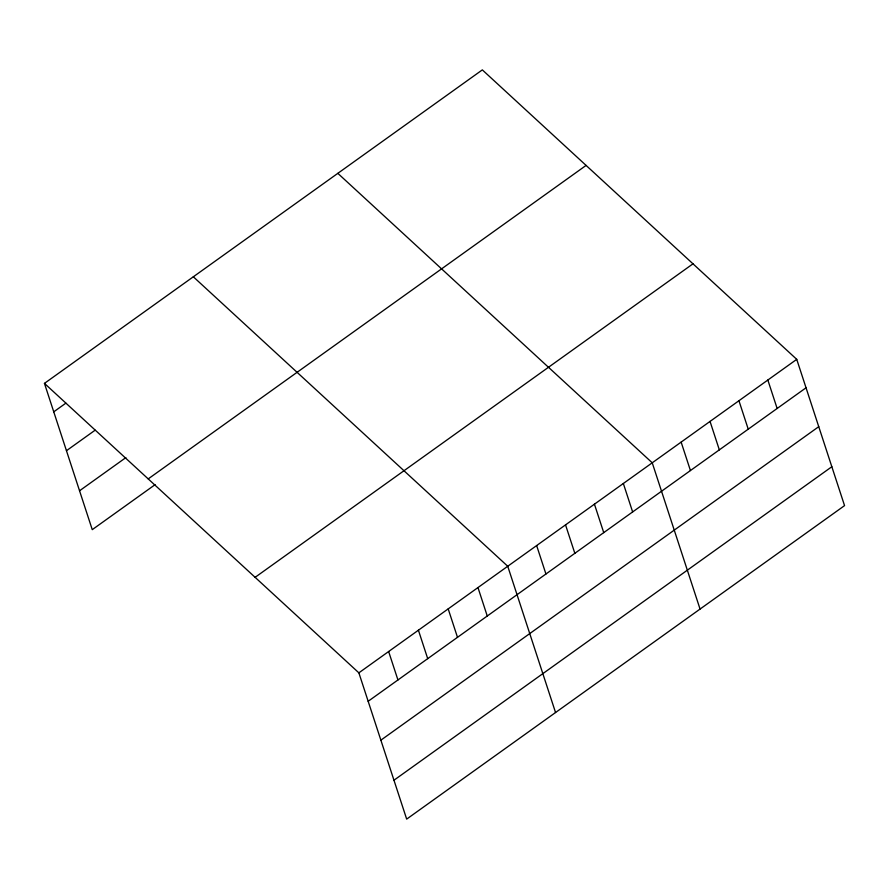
<?xml version="1.0" encoding="UTF-8"?>
<svg xmlns="http://www.w3.org/2000/svg" width="889" height="889" viewBox="0 0 889 889"><rect width="100%" height="100%" fill="white"/><g stroke="black" fill="none" stroke-linecap="round" stroke-linejoin="round"><path stroke-width="1.33" d="M44.45 383.381L482.327 69.887L796.744 359.345L844.55 505.619L406.673 819.113L358.867 672.84L44.45 383.381L92.256 529.655L155.119 484.649M53.751 411.829L65.875 403.15M66.453 450.712L95.134 430.187M79.554 490.772L125.871 457.613M148.207 478.904L586.084 165.41M255.11 577.328L692.987 263.822M358.867 672.84L796.744 359.345M368.157 701.288L806.034 387.793M380.87 740.17L818.747 426.676M393.96 780.231L831.837 466.736M337.831 173.344L652.237 462.802L700.054 609.076M193.324 276.79L507.741 566.26L555.547 712.522M767.84 380.036L777.142 408.484M738.937 400.728L748.238 429.176M710.044 421.419L719.334 449.867M681.141 442.111L690.442 470.559M623.345 483.494L632.635 511.942M594.441 504.185L603.742 532.633M565.537 524.877L574.839 553.325M536.645 545.568L545.935 574.016M477.971 587.573L487.261 616.021M448.189 608.887L457.491 637.335M418.419 630.212L427.709 658.66M388.637 651.526L397.939 679.974"/></g></svg>
